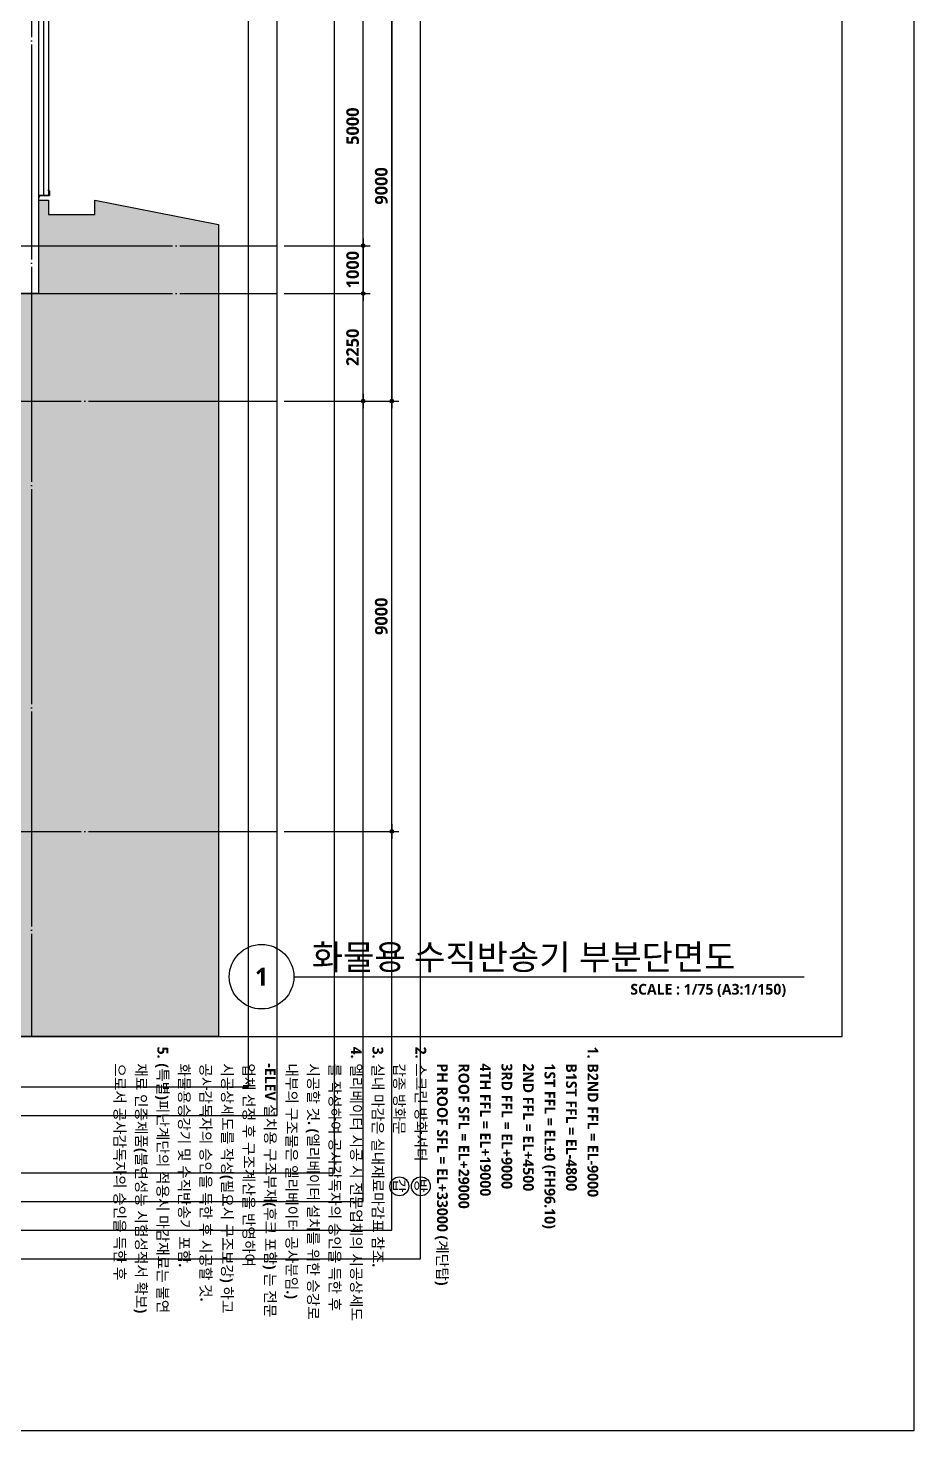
# Model space of a CAD drawing. Header units: millimetres. Extents: x 0 to 356400, y 0 to 68257.
# Drawn here: x 337863 to 356400, y 0 to 29341 of the extents above; entities that cross this region are included whole.
import ezdxf
from ezdxf.enums import TextEntityAlignment as Align

# ---------------------------------------------------------------- set-up
doc = ezdxf.new("R2010")
doc.units = ezdxf.units.MM
doc.header["$LTSCALE"] = 75
doc.linetypes.add('CEN', pattern=[62, 60, -1, 0, -1])
doc.layers.get('Defpoints').update_dxf_attribs({"color": 161})
for name, color, linetype in [('8', 8, 'Continuous'), ('A-ANNO-GRA1', 7, 'Continuous'), ('A-ANNO-NOTE', 7, 'Continuous'), ('A-ANNO-TITL', 7, 'Continuous'), ('A-CEN', 1, 'CEN'), ('A-FLOR-GW', 6, 'Continuous'), ('A-ST-AXIS-DIM', 7, 'Continuous'), ('AA-XXXX-TXT1', 2, 'Continuous'), ('주단면도-1$0$A-FLOR-GW', 6, 'Continuous'), ('주단면도-1$0$A-ST-CONC', 2, 'Continuous')]:
    doc.layers.add(name, color=color, linetype=linetype)
for name, color, linetype, plot in [('Defpoint', 161, 'Continuous', False), ('G(그리드1)', 185, 'Continuous', False), ('G(그리드2)', 235, 'Continuous', False)]:
    doc.layers.add(name, color=color, linetype=linetype, plot=plot)
doc.styles.add('SH_대대리576', font='')
doc.styles.add('SH_진천_나눔', font='NanumGothicBold.ttf')
doc.styles.get('SH_대대리576').set_extended_font_data('NanumGothic', bold=True)
doc.dimstyles.new('SHP 75', dxfattribs={"dimscale": 75, "dimtxt": 3.5, "dimasz": 1, "dimexe": 2, "dimexo": 2, "dimgap": 1, "dimtad": 1, "dimdec": 0, "dimzin": 0, "dimdsep": 46, "dimtxsty": 'SH_대대리576', "dimblk": 'DIMDOT', "dimcen": 0.09, "dimclrd": 256, "dimclre": 256, "dimclrt": 3, "dimadec": 0, "dimazin": 1, "dimtfac": 1, "dimtdec": 0, "dimtix": 1, "dimtmove": 2, "dimatfit": 0, "dimldrblk": 'DIMDOT', "dimfxl": 1, "dimtfillclr": 3, "dimtolj": 1, "dimtzin": 0, "dimlwd": -1, "dimlwe": -1, "dimarcsym": 0})

# ---------------------------------------------------------------- blocks, each defined once
blk = doc.blocks.new('*U10850')
at = {"layer": 'A-ANNO-TITL'}
blk.add_line((0, 0), (7117, 0), dxfattribs=at)
blk.add_circle((-450, 0), 450, dxfattribs=at)
at = {"layer": 'AA-XXXX-TXT1', "style": 'SH_진천_나눔'}
blk.add_attdef('DWG.TITLE', (250, 100), '', height=350, dxfattribs=at)
at = {"layer": 'AA-XXXX-TXT1', "color": 7, "style": 'SH_진천_나눔'}
blk.add_attdef('NO1', text='', height=300, dxfattribs=at).set_placement((-450, 0), align=Align.MIDDLE)
at = {"layer": 'AA-XXXX-TXT1', "style": 'SH_진천_나눔'}
blk.add_attdef('SCALE', text='', height=150, dxfattribs=at).set_placement((6867, -100), align=Align.TOP_RIGHT)
blk = doc.blocks.new('G$C3CD03619')
at = {"layer": 'A-ANNO-GRA1'}
for centre in [(11731, 11592), (11731, 9792)]:
    blk.add_circle(centre, 792, dxfattribs=at)
at = {"layer": 'A-ANNO-NOTE', "style": 'SH_대대리576'}
for s, p in [('방', (11108, 11142)), ('갑', (11108, 9342))]:
    blk.add_text(s, height=900, dxfattribs=at).set_placement(p)
at = {"layer": 'A-ANNO-TITL', "style": 'SH_대대리576'}
for s, p in [('1.', (547, 25992)), ('2.', (547, 11592)), ('3.', (547, 7992)), ('4.', (547, 6192)), ('5.', (547, -10008))]:
    blk.add_text(s, height=900, dxfattribs=at).set_placement(p, align=Align.MIDDLE_CENTER)
for s, p in [('B2ND FFL = EL-9000', (1447, 25992)), ('B1ST FFL = EL-4800', (1447, 24192)), ('1ST FFL = EL%%p0 (FH96.10)', (1447, 22392)), ('2ND FFL = EL+4500', (1447, 20592)), ('3RD FFL = EL+9000', (1447, 18792)), ('4TH FFL = EL+19000', (1447, 16992)), ('ROOF SFL = EL+29000', (1447, 15192)), ('PH ROOF SFL = EL+33000 (계단탑)', (1447, 13392)), ('스크린 방화셔터', (1447, 11592)), ('갑종 방화문', (1447, 9792)), ('실내 마감은 실내재료마감표 참조.', (1447, 7992)), ('엘리베이터 시공 시 전문업체의 시공상세도', (1447, 6192)), ('를 작성하여 공사감독자의 승인을 득한 후', (1447, 4392)), ('시공할 것. (엘리베이터 설치를 위한 승강로', (1447, 2592)), ('내부의 구조물은 엘리베이터 공사분임.)', (1447, 792)), ('-ELEV 설치용 구조부재(후크 포함) 는 전문', (1447, -1008)), ('업체 선정 후 구조계산을 반영하여', (1447, -2808)), ('시공상세도를 작성(필요시 구조보강) 하고', (1447, -4608)), ('공사감독자의 승인을 득한 후 시공할 것.', (1447, -6408)), ('화물용승강기 및 수직반송기 포함.', (1447, -8208)), ('(특별)피난계단의 적용시 마감재료는 불연', (1447, -10008)), ('재료 인증제품(불연성능 시험성적서 확보)', (1447, -11808)), ('으로서 공사감독자의 승인을 득한 후', (1447, -13608))]:
    blk.add_text(s, height=900, dxfattribs=at).set_placement(p, align=Align.MIDDLE_LEFT)
blk = doc.blocks.new('DIMDOT')
at = {"color": 0}
blk.add_line((-2, 0), (2, 0), dxfattribs=at)
for radius in [0.5, 0.25]:
    blk.add_circle((0, 0), radius, dxfattribs=at)
blk = doc.blocks.new('*D9527')
at = {"layer": 'A-ST-AXIS-DIM'}
for p, q in [((343225, 29789), (345025, 29789)), ((344875, 24864), (344875, 29714)), ((343225, 24789), (345025, 24789))]:
    blk.add_line(p, q, dxfattribs=at)
at = {"layer": 'Defpoints', "color": 0}
for p in [(343075, 29789), (344875, 29789), (343075, 24789)]:
    blk.add_point(p, dxfattribs=at)
at = {"layer": 'A-ST-AXIS-DIM', "linetype": 'ByBlock', "xscale": 75, "yscale": 75, "zscale": 75}
for p, rotation in [((344875, 29789), 90), ((344875, 24789), 270)]:
    blk.add_blockref('DIMDOT', p, dxfattribs=dict(at, rotation=rotation))
at = {"layer": 'A-ST-AXIS-DIM', "color": 3, "insert": (344656, 27289), "char_height": 262.5, "attachment_point": 5, "rotation": 90, "style": 'SH_진천_나눔'}
blk.add_mtext('\\A1;5000', dxfattribs=at)
blk = doc.blocks.new('*D9528')
at = {"layer": 'A-ST-AXIS-DIM'}
for p, q in [((343225, 24789), (345025, 24789)), ((344875, 24714), (344875, 23864)), ((343225, 23789), (345025, 23789))]:
    blk.add_line(p, q, dxfattribs=at)
at = {"layer": 'Defpoints', "color": 0}
for p in [(343075, 24789), (343075, 23789), (344875, 23789)]:
    blk.add_point(p, dxfattribs=at)
at = {"layer": 'A-ST-AXIS-DIM', "linetype": 'ByBlock', "xscale": 75, "yscale": 75, "zscale": 75}
for p, rotation in [((344875, 24789), 90), ((344875, 23789), 270)]:
    blk.add_blockref('DIMDOT', p, dxfattribs=dict(at, rotation=rotation))
at = {"layer": 'A-ST-AXIS-DIM', "color": 3, "insert": (344656, 24289), "char_height": 262.5, "attachment_point": 5, "rotation": 90, "style": 'SH_진천_나눔'}
blk.add_mtext('\\A1;1000', dxfattribs=at)
blk = doc.blocks.new('*D9529')
at = {"layer": 'A-ST-AXIS-DIM'}
for p, q in [((343225, 30539), (345625, 30539)), ((345475, 30464), (345475, 21614)), ((343225, 21539), (345625, 21539))]:
    blk.add_line(p, q, dxfattribs=at)
at = {"layer": 'Defpoints', "color": 0}
for p in [(343075, 30539), (343075, 21539), (345475, 21539)]:
    blk.add_point(p, dxfattribs=at)
at = {"layer": 'A-ST-AXIS-DIM', "linetype": 'ByBlock', "xscale": 75, "yscale": 75, "zscale": 75}
for p, rotation in [((345475, 30539), 90), ((345475, 21539), 270)]:
    blk.add_blockref('DIMDOT', p, dxfattribs=dict(at, rotation=rotation))
at = {"layer": 'A-ST-AXIS-DIM', "color": 3, "insert": (345255, 26039), "char_height": 262.5, "attachment_point": 5, "rotation": 90, "style": 'SH_진천_나눔'}
blk.add_mtext('\\A1;9000', dxfattribs=at)
blk = doc.blocks.new('*D9530')
at = {"layer": 'A-ST-AXIS-DIM'}
for p, q in [((343225, 23789), (345025, 23789)), ((344875, 21614), (344875, 23714)), ((343225, 21539), (345025, 21539))]:
    blk.add_line(p, q, dxfattribs=at)
at = {"layer": 'Defpoints', "color": 0}
for p in [(343075, 23789), (344875, 23789), (343075, 21539)]:
    blk.add_point(p, dxfattribs=at)
at = {"layer": 'A-ST-AXIS-DIM', "linetype": 'ByBlock', "xscale": 75, "yscale": 75, "zscale": 75}
for p, rotation in [((344875, 23789), 90), ((344875, 21539), 270)]:
    blk.add_blockref('DIMDOT', p, dxfattribs=dict(at, rotation=rotation))
at = {"layer": 'A-ST-AXIS-DIM', "color": 3, "insert": (344655, 22664), "char_height": 262.5, "attachment_point": 5, "rotation": 90, "style": 'SH_진천_나눔'}
blk.add_mtext('\\A1;2250', dxfattribs=at)
blk = doc.blocks.new('*D9531')
at = {"layer": 'A-ST-AXIS-DIM'}
for p, q in [((343225, 21539), (345625, 21539)), ((345475, 12614), (345475, 21464)), ((343225, 12539), (345625, 12539))]:
    blk.add_line(p, q, dxfattribs=at)
at = {"layer": 'Defpoints', "color": 0}
for p in [(343075, 21539), (345475, 21539), (343075, 12539)]:
    blk.add_point(p, dxfattribs=at)
at = {"layer": 'A-ST-AXIS-DIM', "linetype": 'ByBlock', "xscale": 75, "yscale": 75, "zscale": 75}
for p, rotation in [((345475, 21539), 90), ((345475, 12539), 270)]:
    blk.add_blockref('DIMDOT', p, dxfattribs=dict(at, rotation=rotation))
at = {"layer": 'A-ST-AXIS-DIM', "color": 3, "insert": (345255, 17039), "char_height": 262.5, "attachment_point": 5, "rotation": 90, "style": 'SH_진천_나눔'}
blk.add_mtext('\\A1;9000', dxfattribs=at)

msp = doc.modelspace()

# ---------------------------------------------------------------- hatches: boundary and pattern name
at = {"layer": '8', "transparency": 33554687}
h = msp.add_hatch(color=256, dxfattribs=at)
h.dxf.hatch_style = 1
h.paths.add_polyline_path([(325775, 9888.6), (331738.3, 9888.6), (331738.3, 23788.6), (338088.3, 23788.6), (338088.3, 25738.6), (338288.3, 25738.6), (338288.3, 25438.6), (339263.3, 25438.6), (339263.3, 25738.6), (341845.9, 25229.9), (341845.9, 8250), (325775, 8250)])

# ---------------------------------------------------------------- linework, layer by layer
msp.add_line((341845.9, 25229.9), (341845.9, 8250))
msp.add_lwpolyline([(338088.3, 25738.6), (338288.3, 25738.6), (338288.3, 25438.6), (339263.3, 25438.6), (339263.3, 25738.6), (341845.9, 25229.9)])
at = {"layer": '8'}
msp.add_lwpolyline([(325775, 9888.6), (331738.3, 9888.6), (331738.3, 23788.6), (338088.3, 23788.6), (338088.3, 25738.6), (338288.3, 25738.6), (338288.3, 25438.6), (339263.3, 25438.6), (339263.3, 25738.6), (341845.9, 25229.9), (341845.9, 8250), (325775, 8250)], close=True, dxfattribs=at)
at = {"layer": 'A-CEN'}
for p, q in [((337938.3, 56900), (337938.3, 8250)), ((331738.3, 24788.6), (343075, 24788.6)), ((331738.3, 23788.6), (343075, 23788.6)), ((325175, 21538.6), (343075, 21538.6)), ((325175, 12538.6), (343075, 12538.6))]:
    msp.add_line(p, q, dxfattribs=at)
at = {"layer": 'A-FLOR-GW'}
msp.add_lwpolyline([(338091.3, 25840.6), (338311.3, 25840.6), (338311.3, 25936.5), (338291.3, 25936.5), (338291.3, 25956.5), (338290.3, 25956.5), (338290.3, 25948.5), (338288.3, 25948.5), (338288.3, 25958.5), (338293.3, 25958.5), (338293.3, 25938.5), (338313.3, 25938.5), (338313.3, 25838.6), (338093.3, 25838.6), (338093.3, 25798.9), (338088.3, 25798.9), (338088.3, 25808.9), (338090.3, 25808.9), (338090.3, 25800.9), (338091.3, 25800.9)], close=True, dxfattribs=at)
at = {"layer": 'Defpoint'}
for points in [[(356400, 63000), (356400, 0), (311850, 0), (311850, 63000)], [(313350, 61500), (313350, 8250), (354900, 8250), (354900, 61500)]]:
    msp.add_lwpolyline(points, close=True, dxfattribs=at)
at = {"layer": 'G(그리드1)'}
for points in [[(346075, 59900), (319475, 59900), (319475, 3600), (346075, 3600)], [(346075, 59900), (322175, 59900), (322175, 3600), (346075, 3600)], [(345475, 59300), (322775, 59300), (322775, 4200), (345475, 4200)], [(344875, 58700), (323375, 58700), (323375, 4800), (344875, 4800)], [(344275, 58100), (323975, 58100), (323975, 5400), (344275, 5400)], [(343075, 56900), (325175, 56900), (325175, 6600), (343075, 6600)]]:
    msp.add_lwpolyline(points, close=True, dxfattribs=at)
at = {"layer": 'G(그리드2)'}
msp.add_lwpolyline([(342475, 56300), (325775, 56300), (325775, 7200), (342475, 7200)], close=True, dxfattribs=at)
at = {"layer": '주단면도-1$0$A-FLOR-GW'}
for p, q in [((338188.3, 55088.6), (338188.3, 25838.6)), ((338288.3, 55088.6), (338288.3, 25838.6))]:
    msp.add_line(p, q, dxfattribs=at)
at = {"layer": '주단면도-1$0$A-ST-CONC'}
for q in [(338088.3, 55068.6), (331738.3, 23788.6)]:
    msp.add_line((338088.3, 23788.6), q, dxfattribs=at)

# ---------------------------------------------------------------- block references
ref = msp.add_blockref('*U10850', (343424.9, 9500), dxfattribs=dict(xscale=1.5, yscale=1.5, zscale=1.5))
ref.add_attrib('SCALE', 'SCALE : 1/75 (A3:1/150)', dxfattribs={"layer": 'A-ANNO-TITL', "height": 225, "style": 'SH_진천_나눔'}).set_placement((353725, 9350), align=Align.TOP_RIGHT)
ref.add_attrib('DWG.TITLE', '화물용 수직반송기 부분단면도', (343799.9, 9650), dxfattribs={"layer": 'A-ANNO-TITL', "height": 521.862, "style": 'SH_진천_나눔'})
ref.add_attrib('NO1', '1', dxfattribs={"layer": 'A-ANNO-TITL', "color": 7, "height": 375, "style": 'SH_진천_나눔'}).set_placement((342749.9, 9500), align=Align.MIDDLE)
at = {"xscale": 0.2500000000000001, "yscale": 0.2500000000000001, "zscale": 0.2500000000000001, "rotation": 270}
msp.add_blockref('G$C3CD03619', (343184.7, 8049.4), dxfattribs=at)

# ---------------------------------------------------------------- dimensions: what is measured, and where the dimension line sits
at = {"layer": 'A-ST-AXIS-DIM'}
for base, p1, p2, angle, picture, middle in [((345475, 21538.6), (343075, 30538.6), (343075, 21538.6), 90, '*D9529', (345255.1, 26038.6)), ((344875, 29788.6), (343075, 24788.6), (343075, 29788.6), 270, '*D9527', (344655.7, 27288.6)), ((344875, 23788.6), (343075, 24788.6), (343075, 23788.6), 90, '*D9528', (344656.1, 24288.6)), ((344875, 23788.6), (343075, 21538.6), (343075, 23788.6), 270, '*D9530', (344655.3, 22663.6)), ((345475, 21538.6), (343075, 12538.6), (343075, 21538.6), 270, '*D9531', (345255.1, 17038.6))]:
    dim = msp.add_linear_dim(base=base, p1=p1, p2=p2, angle=angle, dimstyle='SHP 75', override={"dimtxsty": 'SH_진천_나눔', "dimldrblk": 'DIMDOT'}, dxfattribs=at)
    dim.commit()
    dim.dimension.update_dxf_attribs({"geometry": picture, "text_midpoint": middle})

doc.saveas('drawing.dxf')
